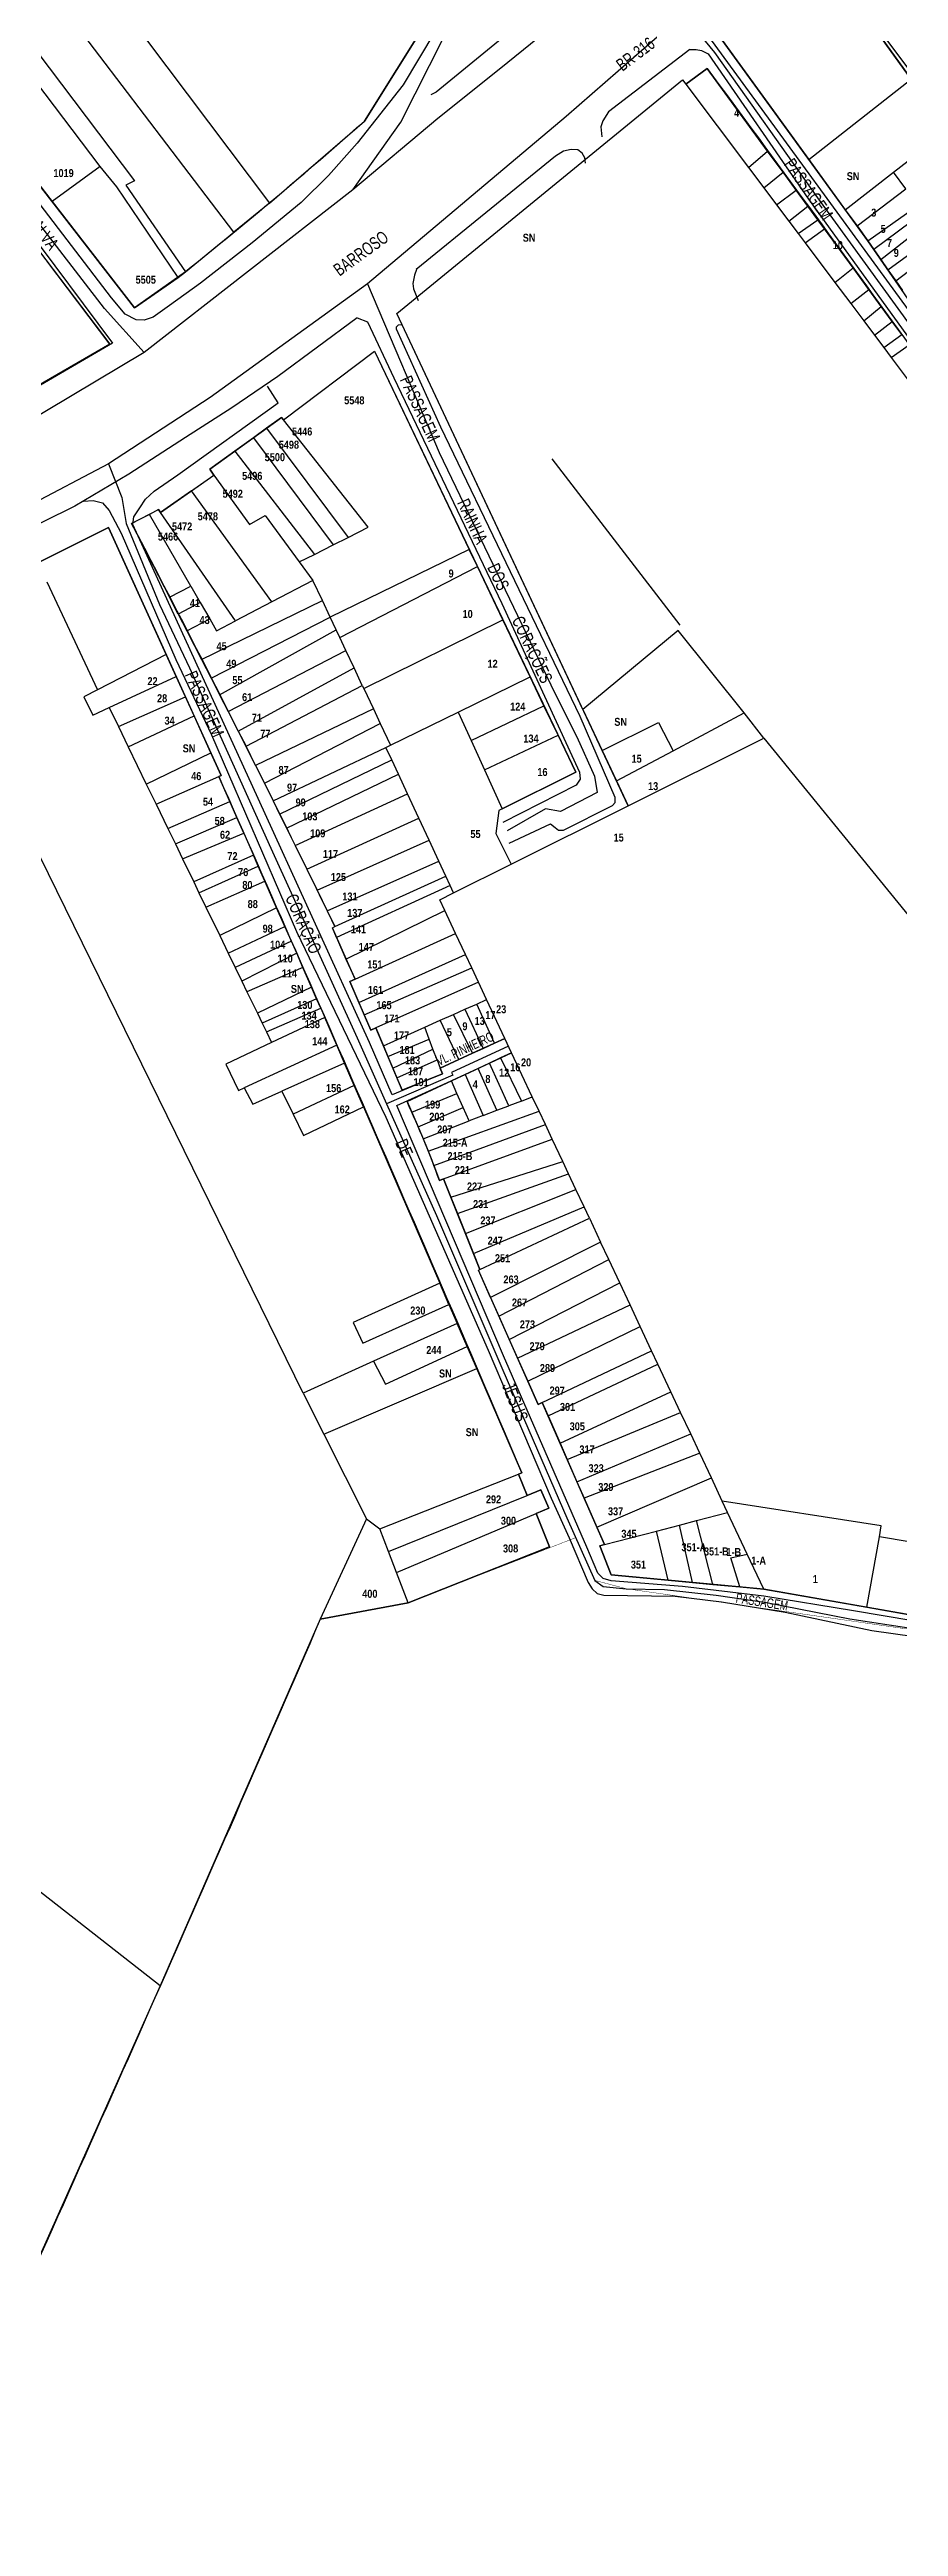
# Model space of a CAD drawing. Extents: x 206099 to 208675, y 4843659 to 4845705.
# Drawn here: x 207036 to 207303, y 4843661 to 4844439 of the extents above; entities that cross this region are included whole.
import ezdxf
from ezdxf.enums import TextEntityAlignment as Align

# ---------------------------------------------------------------- set-up
doc = ezdxf.new("R2010")
doc.units = 0
doc.header["$LTSCALE"] = 1.5
doc.header["$MEASUREMENT"] = 0
for name, color, linetype in [('CD-MALHA-LOTES', 40, 'CONTINUOUS'), ('HD-VALAS-DRENOS', 170, 'CONTINUOUS'), ('LM-LIM-SETOR-FISCAL', 7, 'CONTINUOUS'), ('RU-QUADRAS', 6, 'CONTINUOUS'), ('SV-EIXO-ROD-ESTR', 7, 'CONTINUOUS'), ('SV-EIXO-RUA-N-PAV', 6, 'CONTINUOUS'), ('SV-EIXO-RUA-PAV', 20, 'CONTINUOUS'), ('SV-EST-MUNIC-PAV', 20, 'CONTINUOUS'), ('SV-ROD-FEDERAIS', 40, 'CONTINUOUS'), ('SV-RUA-NAO-PAV-S-GUIA-C-GUIA', 7, 'CONTINUOUS'), ('SV-RUA-PAVIM-S-GUIA-C-GUIA', 7, 'CONTINUOUS'), ('SV-TXT-ROD-FED', 20, 'CONTINUOUS'), ('SV-TXT-RUA-N-PAV-S-GUIA-C-GUIA', 7, 'CONTINUOUS'), ('SV-TXT-RUA-PAV-S-GUIA-C-GUIA', 7, 'CONTINUOUS'), ('Th_NmrPort', 7, 'CONTINUOUS')]:
    doc.layers.add(name, color=color, linetype=linetype)
doc.styles.add('ARIAL', font='ARIAL.TTF')
doc.styles.get("Standard").update_dxf_attribs({"font": 'swisscbo.ttf'})
doc.linetypes.add('Limite', pattern='A,20,-3,[130,ltypeshp.shx,S=6.35,R=0,X=0,Y=0],-3,20', length=46)

msp = doc.modelspace()

# ---------------------------------------------------------------- linework, layer by layer
at = {"layer": 'CD-MALHA-LOTES', "linetype": 'Continuous'}
for p, q in [((207306.59, 4844429.36), (207278.97, 4844467.74)), ((207093.8, 4844381.24), (207032.44, 4844462.02)), ((207020.7, 4844453.01), (207062.66, 4844397.39)), ((207060.01, 4844450.11), (207105, 4844390.38)), ((207134.87, 4844416.09), (207155.18, 4844448.56)), ((207247.23, 4844441.58), (207274.43, 4844404.14)), ((207051.85, 4844401.91), (207031.6, 4844428.6)), ((207145.02, 4844355.8), (207234.82, 4844429.07)), ((207234.82, 4844429.07), (207235.79, 4844427.78)), ((207242.54, 4844432.66), (207235.79, 4844427.78)), ((207235.79, 4844427.78), (207255.49, 4844401.6)), ((207261.51, 4844406.75), (207242.54, 4844432.66)), ((207274.43, 4844404.14), (207306.59, 4844429.36)), ((207016.65, 4844416.79), (207036.8, 4844390.89)), ((207105, 4844390.38), (207134.87, 4844416.09)), ((207301.12, 4844400.12), (207318.17, 4844413.28)), ((207255.49, 4844401.6), (207261.51, 4844406.75)), ((207266.4, 4844400.07), (207261.51, 4844406.75)), ((207274.43, 4844404.14), (207285.92, 4844388.34)), ((207051.85, 4844401.91), (207036.8, 4844390.89)), ((207057.09, 4844395.5), (207051.85, 4844401.91)), ((207076.4, 4844367.08), (207057.09, 4844395.5)), ((207062.66, 4844397.39), (207059.87, 4844396)), ((207059.87, 4844396), (207078.61, 4844368.84)), ((207255.49, 4844401.6), (207260.29, 4844395.23)), ((207260.29, 4844395.23), (207266.4, 4844400.07)), ((207260.29, 4844395.23), (207264.32, 4844389.86)), ((207270.51, 4844394.45), (207266.4, 4844400.07)), ((207285.92, 4844388.34), (207301.12, 4844400.12)), ((207304.94, 4844394.89), (207301.12, 4844400.12)), ((207036.8, 4844390.89), (207062.66, 4844357.55)), ((207105, 4844390.38), (207093.8, 4844381.24)), ((207264.32, 4844389.86), (207270.51, 4844394.45)), ((207264.32, 4844389.86), (207268.14, 4844384.78)), ((207268.14, 4844384.78), (207274.18, 4844389.45)), ((207274.18, 4844389.45), (207270.51, 4844394.45)), ((207277.29, 4844385.2), (207274.18, 4844389.45)), ((207285.92, 4844388.34), (207289.64, 4844383.22)), ((207289.64, 4844383.22), (207304.94, 4844394.89)), ((207293.01, 4844378.58), (207308.75, 4844389.67)), ((207310.43, 4844387.36), (207294.94, 4844375.8)), ((207078.61, 4844368.84), (207093.8, 4844381.24)), ((207268.14, 4844384.78), (207271.1, 4844380.86)), ((207271.1, 4844380.86), (207277.29, 4844385.2)), ((207271.1, 4844380.86), (207273.32, 4844377.91)), ((207273.32, 4844377.91), (207279.37, 4844382.36)), ((207279.37, 4844382.36), (207277.29, 4844385.2)), ((207288.36, 4844370.07), (207279.37, 4844382.36)), ((207289.64, 4844383.22), (207293.01, 4844378.58)), ((207297.11, 4844372.68), (207312.41, 4844384.64)), ((207299.32, 4844369.5), (207315.1, 4844381.02)), ((207054.9, 4844346.1), (207035.07, 4844372.31)), ((207273.32, 4844377.91), (207282.68, 4844365.47)), ((207293.01, 4844378.58), (207294.94, 4844375.8)), ((207294.94, 4844375.8), (207297.11, 4844372.68)), ((207297.11, 4844372.68), (207299.32, 4844369.5)), ((207301.79, 4844365.96), (207317.34, 4844377.88)), ((207062.66, 4844357.55), (207076.4, 4844367.08)), ((207076.4, 4844367.08), (207078.61, 4844368.84)), ((207282.68, 4844365.47), (207288.36, 4844370.07)), ((207282.68, 4844365.47), (207287.66, 4844358.85)), ((207293.31, 4844363.32), (207288.36, 4844370.07)), ((207299.32, 4844369.5), (207301.79, 4844365.96)), ((207301.79, 4844365.96), (207303.87, 4844362.97)), ((207287.66, 4844358.85), (207293.31, 4844363.32)), ((207287.66, 4844358.85), (207291.71, 4844353.47)), ((207291.71, 4844353.47), (207297.24, 4844357.94)), ((207297.24, 4844357.94), (207293.31, 4844363.32)), ((207300.68, 4844353.25), (207297.24, 4844357.94)), ((207203.53, 4844231.39), (207145.02, 4844355.8)), ((207291.71, 4844353.47), (207295.08, 4844348.99)), ((207295.08, 4844348.99), (207300.68, 4844353.25)), ((207295.08, 4844348.99), (207297.99, 4844345.12)), ((207297.99, 4844345.12), (207303.64, 4844349.2)), ((207303.64, 4844349.2), (207300.68, 4844353.25)), ((207007.53, 4844318.84), (207054.9, 4844346.1)), ((207109.4, 4844322.39), (207138, 4844343.9)), ((207138, 4844343.9), (207167.78, 4844281.69)), ((207297.99, 4844345.12), (207300.39, 4844341.93)), ((207300.39, 4844341.93), (207306.02, 4844345.96)), ((207300.39, 4844341.93), (207307.29, 4844332.76)), ((207104.15, 4844319.73), (207100.01, 4844316.74)), ((207108.83, 4844323.1), (207104.15, 4844319.73)), ((207104.15, 4844319.73), (207129.71, 4844285.48)), ((207109.4, 4844322.39), (207108.83, 4844323.1)), ((207136.02, 4844288.67), (207109.4, 4844322.39)), ((207094.19, 4844312.54), (207086.35, 4844306.88)), ((207100.01, 4844316.74), (207094.19, 4844312.54)), ((207094.19, 4844312.54), (207119.16, 4844280.14)), ((207100.01, 4844316.74), (207125.05, 4844283.12)), ((207080.58, 4844300.12), (207087.57, 4844305.01)), ((207086.35, 4844306.88), (207087.57, 4844305.01)), ((207087.57, 4844305.01), (207098.81, 4844289.56)), ((207070.16, 4844294.17), (207067.3, 4844292.7)), ((207070.81, 4844293.23), (207070.16, 4844294.17)), ((207080.58, 4844300.12), (207070.81, 4844293.23)), ((207105.79, 4844265.25), (207080.58, 4844300.12)), ((207054.48, 4844288.58), (207032.31, 4844277.51)), ((207072.6, 4844248.75), (207054.48, 4844288.58)), ((207067.3, 4844292.7), (207061.72, 4844289.83)), ((207061.72, 4844289.83), (207073.63, 4844266.68)), ((207080.32, 4844270.18), (207067.3, 4844292.7)), ((207094.35, 4844259.27), (207070.81, 4844293.23)), ((207098.81, 4844289.56), (207103.7, 4844292.37)), ((207103.7, 4844292.37), (207114.41, 4844277.74)), ((207129.71, 4844285.48), (207136.02, 4844288.67)), ((207114.41, 4844277.74), (207119.16, 4844280.14)), ((207119.16, 4844280.14), (207125.05, 4844283.12)), ((207167.78, 4844281.69), (207124.14, 4844260.39)), ((207125.05, 4844283.12), (207129.71, 4844285.48)), ((207170.35, 4844276.33), (207167.78, 4844281.69)), ((207035.08, 4844271.51), (207051.04, 4844237.63)), ((207118.64, 4844271.96), (207105.79, 4844265.25)), ((207114.41, 4844277.74), (207118.64, 4844271.96)), ((207121.69, 4844265.61), (207118.64, 4844271.96)), ((207127.11, 4844254.08), (207170.35, 4844276.33)), ((207178.36, 4844259.6), (207170.35, 4844276.33)), ((207073.63, 4844266.68), (207080.32, 4844270.18)), ((207076.35, 4844261.39), (207073.63, 4844266.68)), ((207083.29, 4844265.04), (207076.35, 4844261.39)), ((207080.32, 4844270.18), (207083.29, 4844265.04)), ((207083.29, 4844265.04), (207086.27, 4844259.88)), ((207083.7, 4844247.11), (207121.69, 4844265.61)), ((207105.79, 4844265.25), (207094.35, 4844259.27)), ((207124.14, 4844260.39), (207121.69, 4844265.61)), ((207076.35, 4844261.39), (207079.07, 4844256.11)), ((207079.07, 4844256.11), (207086.27, 4844259.88)), ((207079.07, 4844256.11), (207083.7, 4844247.11)), ((207086.27, 4844259.88), (207088.42, 4844256.17)), ((207086.72, 4844241.23), (207124.14, 4844260.39)), ((207088.42, 4844256.17), (207094.35, 4844259.27)), ((207089.38, 4844236.07), (207126.01, 4844256.42)), ((207126.01, 4844256.42), (207124.14, 4844260.39)), ((207127.11, 4844254.08), (207126.01, 4844256.42)), ((207134.64, 4844238.06), (207178.36, 4844259.6)), ((207186.95, 4844241.65), (207178.36, 4844259.6)), ((207233.43, 4844256.19), (207203.53, 4844231.39)), ((207254.21, 4844230.36), (207233.43, 4844256.19)), ((207115.62, 4844016.82), (206999.31, 4844253.74)), ((207072.6, 4844248.75), (207051.04, 4844237.63)), ((207075.75, 4844241.83), (207072.6, 4844248.75)), ((207092.06, 4844230.85), (207129.04, 4844249.98)), ((207129.04, 4844249.98), (207127.11, 4844254.08)), ((207131.6, 4844244.52), (207129.04, 4844249.98)), ((207054.72, 4844232.03), (207075.75, 4844241.83)), ((207078.67, 4844235.39), (207075.75, 4844241.83)), ((207083.7, 4844247.11), (207086.72, 4844241.23)), ((207086.72, 4844241.23), (207089.38, 4844236.07)), ((207095.25, 4844224.65), (207131.6, 4844244.52)), ((207134.19, 4844239.01), (207131.6, 4844244.52)), ((207164.36, 4844230.62), (207186.95, 4844241.65)), ((207191.28, 4844232.61), (207186.95, 4844241.65)), ((207051.04, 4844237.63), (207046.72, 4844235.4)), ((207046.72, 4844235.4), (207049.6, 4844229.64)), ((207049.6, 4844229.64), (207054.72, 4844232.03)), ((207054.72, 4844232.03), (207057.6, 4844226.09)), ((207057.6, 4844226.09), (207078.67, 4844235.39)), ((207081.39, 4844229.43), (207078.67, 4844235.39)), ((207089.38, 4844236.07), (207092.06, 4844230.85)), ((207097.68, 4844219.92), (207134.19, 4844239.01)), ((207134.19, 4844239.01), (207134.64, 4844238.06)), ((207134.64, 4844238.06), (207137.67, 4844231.6)), ((207168.43, 4844221.67), (207191.28, 4844232.61)), ((207195.69, 4844223.41), (207191.28, 4844232.61)), ((207057.6, 4844226.09), (207060.69, 4844219.72)), ((207060.69, 4844219.72), (207081.39, 4844229.43)), ((207086.65, 4844217.87), (207081.39, 4844229.43)), ((207092.06, 4844230.85), (207095.25, 4844224.65)), ((207095.25, 4844224.65), (207097.68, 4844219.92)), ((207137.67, 4844231.6), (207100.67, 4844213.88)), ((207103.44, 4844208.26), (207139.8, 4844227.07)), ((207137.67, 4844231.6), (207139.8, 4844227.07)), ((207139.8, 4844227.07), (207143.03, 4844220.21)), ((207143.03, 4844220.21), (207164.36, 4844230.62)), ((207164.36, 4844230.62), (207168.43, 4844221.67)), ((207203.53, 4844231.39), (207209.55, 4844218.61)), ((207209.55, 4844218.61), (207227.2, 4844227.33)), ((207227.2, 4844227.33), (207231.86, 4844218.49)), ((207231.86, 4844218.49), (207254.21, 4844230.36)), ((207260.38, 4844222.39), (207254.21, 4844230.36)), ((207060.69, 4844219.72), (207066.35, 4844208.04)), ((207066.35, 4844208.04), (207086.65, 4844217.87)), ((207089.89, 4844210.74), (207086.65, 4844217.87)), ((207100.67, 4844213.88), (207097.68, 4844219.92)), ((207106.16, 4844202.75), (207141.64, 4844219.55)), ((207141.64, 4844219.55), (207143.03, 4844220.21)), ((207143.45, 4844215.65), (207141.64, 4844219.55)), ((207168.43, 4844221.67), (207172.61, 4844212.45)), ((207172.61, 4844212.45), (207195.69, 4844223.41)), ((207201.24, 4844211.81), (207195.69, 4844223.41)), ((207209.55, 4844218.61), (207214.05, 4844209.03)), ((207214.05, 4844209.03), (207231.86, 4844218.49)), ((207217.75, 4844201.17), (207260.38, 4844222.39)), ((207260.38, 4844222.39), (207353.86, 4844107.65)), ((207069.41, 4844201.72), (207089.11, 4844210.4)), ((207089.11, 4844210.4), (207089.89, 4844210.74)), ((207092.56, 4844202.58), (207089.11, 4844210.4)), ((207100.67, 4844213.88), (207103.44, 4844208.26)), ((207108.2, 4844198.62), (207143.45, 4844215.65)), ((207110.4, 4844194.17), (207145.55, 4844211.14)), ((207145.55, 4844211.14), (207143.45, 4844215.65)), ((207148.45, 4844204.91), (207145.55, 4844211.14)), ((207172.61, 4844212.45), (207178.14, 4844200.28)), ((207178.14, 4844200.28), (207201.24, 4844211.81)), ((207214.05, 4844209.03), (207217.75, 4844201.17)), ((207066.35, 4844208.04), (207069.41, 4844201.72)), ((207069.41, 4844201.72), (207073.12, 4844194.08)), ((207073.12, 4844194.08), (207092.56, 4844202.58)), ((207094.77, 4844197.56), (207092.56, 4844202.58)), ((207103.44, 4844208.26), (207106.16, 4844202.75)), ((207106.16, 4844202.75), (207108.2, 4844198.62)), ((207113.07, 4844188.75), (207148.45, 4844204.91)), ((207151.97, 4844197.32), (207148.45, 4844204.91)), ((207181, 4844182.88), (207217.75, 4844201.17)), ((207073.12, 4844194.08), (207075.47, 4844189.23)), ((207075.47, 4844189.23), (207094.77, 4844197.56)), ((207096.96, 4844192.62), (207094.77, 4844197.56)), ((207108.2, 4844198.62), (207110.4, 4844194.17)), ((207110.4, 4844194.17), (207113.07, 4844188.75)), ((207116.73, 4844181.33), (207151.97, 4844197.32)), ((207155.21, 4844190.37), (207151.97, 4844197.32)), ((207177.1, 4844199.76), (207176.14, 4844192.53)), ((207178.14, 4844200.28), (207177.1, 4844199.76)), ((207075.47, 4844189.23), (207077.74, 4844184.53)), ((207077.74, 4844184.53), (207096.96, 4844192.62)), ((207099.99, 4844185.73), (207081.23, 4844177.35)), ((207096.96, 4844192.62), (207099.99, 4844185.73)), ((207101.53, 4844182.24), (207099.99, 4844185.73)), ((207113.07, 4844188.75), (207116.73, 4844181.33)), ((207120.01, 4844174.68), (207155.21, 4844190.37)), ((207158.23, 4844183.86), (207155.21, 4844190.37)), ((207176.14, 4844192.53), (207181, 4844182.88)), ((207077.74, 4844184.53), (207081.23, 4844177.35)), ((207081.23, 4844177.35), (207082.88, 4844173.93)), ((207082.88, 4844173.93), (207101.53, 4844182.24)), ((207085.08, 4844169.4), (207103.59, 4844177.58)), ((207103.59, 4844177.58), (207101.53, 4844182.24)), ((207107.3, 4844169.16), (207103.59, 4844177.58)), ((207116.73, 4844181.33), (207120.01, 4844174.68)), ((207123.18, 4844168.26), (207158.23, 4844183.86)), ((207125.61, 4844163.29), (207160.46, 4844179.07)), ((207160.46, 4844179.07), (207158.23, 4844183.86)), ((207161.83, 4844176.13), (207160.46, 4844179.07)), ((207162.89, 4844173.86), (207181, 4844182.88)), ((207082.88, 4844173.93), (207085.08, 4844169.4)), ((207120.01, 4844174.68), (207123.18, 4844168.26)), ((207161.83, 4844176.13), (207126.14, 4844159.88)), ((207158.52, 4844171.67), (207162.89, 4844173.86)), ((207160.09, 4844168.32), (207158.52, 4844171.67)), ((207162.89, 4844173.86), (207161.83, 4844176.13)), ((207085.08, 4844169.4), (207089.4, 4844160.48)), ((207107.3, 4844169.16), (207089.4, 4844160.48)), ((207092.08, 4844154.95), (207109.88, 4844163.31)), ((207109.88, 4844163.31), (207107.3, 4844169.16)), ((207111.92, 4844158.7), (207109.88, 4844163.31)), ((207123.18, 4844168.26), (207125.61, 4844163.29)), ((207124.85, 4844162.93), (207125.61, 4844163.29)), ((207126.14, 4844159.88), (207124.85, 4844162.93)), ((207129.06, 4844153.02), (207160.09, 4844168.32)), ((207163.49, 4844161.09), (207160.09, 4844168.32)), ((207089.4, 4844160.48), (207092.08, 4844154.95)), ((207092.08, 4844154.95), (207094.27, 4844150.43)), ((207111.92, 4844158.7), (207094.27, 4844150.43)), ((207113.6, 4844154.89), (207096.36, 4844146.12)), ((207113.6, 4844154.89), (207111.92, 4844158.7)), ((207115.56, 4844150.43), (207113.6, 4844154.89)), ((207126.14, 4844159.88), (207129.06, 4844153.02)), ((207131.92, 4844146.79), (207163.49, 4844161.09)), ((207133.13, 4844139.46), (207166.61, 4844154.48)), ((207166.61, 4844154.48), (207163.49, 4844161.09)), ((207168.58, 4844150.29), (207166.61, 4844154.48)), ((207094.27, 4844150.43), (207096.36, 4844146.12)), ((207096.36, 4844146.12), (207097.97, 4844142.8)), ((207115.56, 4844150.43), (207097.97, 4844142.8)), ((207118.28, 4844144.27), (207115.56, 4844150.43)), ((207129.06, 4844153.02), (207131.92, 4844146.79)), ((207131.92, 4844146.79), (207130.27, 4844146.04)), ((207134.81, 4844135.59), (207168.58, 4844150.29)), ((207170.68, 4844145.82), (207168.58, 4844150.29)), ((207097.97, 4844142.8), (207101.23, 4844136.07)), ((207118.28, 4844144.27), (207101.23, 4844136.07)), ((207119.85, 4844140.64), (207102.73, 4844132.98)), ((207119.85, 4844140.64), (207118.28, 4844144.27)), ((207121.13, 4844137.69), (207119.85, 4844140.64)), ((207130.27, 4844146.04), (207133.13, 4844139.46)), ((207133.13, 4844139.46), (207134.81, 4844135.59)), ((207170.68, 4844145.82), (207138.49, 4844131.49)), ((207166.43, 4844137.32), (207170.13, 4844138.97)), ((207170.13, 4844138.97), (207173.25, 4844140.36)), ((207175.76, 4844126.66), (207170.13, 4844138.97)), ((207173.25, 4844140.36), (207170.68, 4844145.82)), ((207179, 4844128.13), (207173.25, 4844140.36)), ((207101.23, 4844136.07), (207102.73, 4844132.98)), ((207102.73, 4844132.98), (207104.07, 4844130.22)), ((207104.07, 4844130.22), (207121.13, 4844137.69)), ((207122.4, 4844134.77), (207105.7, 4844126.85)), ((207121.13, 4844137.69), (207122.4, 4844134.77)), ((207126.18, 4844126.03), (207122.4, 4844134.77)), ((207134.81, 4844135.59), (207136.89, 4844130.79)), ((207136.89, 4844130.79), (207138.49, 4844131.49)), ((207138.49, 4844131.49), (207140.85, 4844125.87)), ((207140.85, 4844125.87), (207153.81, 4844131.67)), ((207153.81, 4844131.67), (207158.7, 4844133.86)), ((207155.22, 4844127.96), (207153.81, 4844131.67)), ((207158.7, 4844133.86), (207162.88, 4844135.73)), ((207164.56, 4844121.56), (207158.7, 4844133.86)), ((207162.88, 4844135.73), (207166.43, 4844137.32)), ((207168.83, 4844123.5), (207162.88, 4844135.73)), ((207166.43, 4844137.32), (207172.22, 4844125.04)), ((207105.7, 4844126.85), (207091.33, 4844120.12)), ((207126.18, 4844126.03), (207097.09, 4844112.65)), ((207104.07, 4844130.22), (207105.7, 4844126.85)), ((207128.63, 4844120.39), (207126.18, 4844126.03)), ((207140.85, 4844125.87), (207142.27, 4844122.48)), ((207142.27, 4844122.48), (207155.22, 4844127.96)), ((207143.79, 4844118.85), (207156.41, 4844124.83)), ((207156.41, 4844124.83), (207155.22, 4844127.96)), ((207157.72, 4844121.4), (207156.41, 4844124.83)), ((207164.56, 4844121.56), (207168.83, 4844123.5)), ((207168.83, 4844123.5), (207172.22, 4844125.04)), ((207172.22, 4844125.04), (207175.76, 4844126.66)), ((207175.76, 4844126.66), (207179, 4844128.13)), ((207181.11, 4844123.65), (207177.65, 4844122.04)), ((207181.11, 4844123.65), (207179, 4844128.13)), ((207187.57, 4844109.82), (207181.11, 4844123.65)), ((207091.33, 4844120.12), (207095.35, 4844111.86)), ((207128.63, 4844120.39), (207108.92, 4844111.58)), ((207131.67, 4844113.35), (207128.63, 4844120.39)), ((207142.27, 4844122.48), (207143.79, 4844118.85)), ((207143.79, 4844118.85), (207145.07, 4844115.81)), ((207145.07, 4844115.81), (207157.72, 4844121.4)), ((207145.07, 4844115.81), (207146.69, 4844111.94)), ((207146.69, 4844111.94), (207159.38, 4844117.04)), ((207157.72, 4844121.4), (207158.68, 4844118.88)), ((207158.68, 4844118.88), (207164.56, 4844121.56)), ((207159.38, 4844117.04), (207158.68, 4844118.88)), ((207166.5, 4844116.86), (207162.17, 4844114.84)), ((207170.59, 4844118.76), (207166.5, 4844116.86)), ((207166.5, 4844116.86), (207172.17, 4844103.95)), ((207174.14, 4844120.41), (207170.59, 4844118.76)), ((207176.51, 4844105.6), (207170.59, 4844118.76)), ((207177.65, 4844122.04), (207174.14, 4844120.41)), ((207180.27, 4844107.03), (207174.14, 4844120.41)), ((207177.65, 4844122.04), (207184.17, 4844108.52)), ((207095.35, 4844111.86), (207097.09, 4844112.65)), ((207097.09, 4844112.65), (207099.77, 4844107.49)), ((207099.77, 4844107.49), (207108.92, 4844111.58)), ((207108.92, 4844111.58), (207112.46, 4844104.39)), ((207131.67, 4844113.35), (207112.46, 4844104.39)), ((207134.56, 4844106.69), (207131.67, 4844113.35)), ((207162.17, 4844114.84), (207148.25, 4844108.32)), ((207148.25, 4844108.32), (207149.72, 4844104.98)), ((207149.72, 4844104.98), (207163.92, 4844110.91)), ((207163.92, 4844110.91), (207162.17, 4844114.84)), ((207165.88, 4844106.51), (207163.92, 4844110.91)), ((207184.17, 4844108.52), (207180.27, 4844107.03)), ((207184.17, 4844108.52), (207187.57, 4844109.82)), ((207189.74, 4844105.3), (207187.57, 4844109.82)), ((207112.46, 4844104.39), (207115.75, 4844097.73)), ((207115.75, 4844097.73), (207134.56, 4844106.69)), ((207134.56, 4844106.69), (207158.51, 4844051.38)), ((207149.72, 4844104.98), (207151.73, 4844100.39)), ((207151.73, 4844100.39), (207165.88, 4844106.51)), ((207151.73, 4844100.39), (207153.36, 4844096.69)), ((207153.36, 4844096.69), (207167.77, 4844102.27)), ((207154.88, 4844092.76), (207189.74, 4844105.3)), ((207156.64, 4844088.24), (207191.72, 4844101.1)), ((207167.77, 4844102.27), (207165.88, 4844106.51)), ((207172.17, 4844103.95), (207167.77, 4844102.27)), ((207172.17, 4844103.95), (207176.51, 4844105.6)), ((207176.51, 4844105.6), (207180.27, 4844107.03)), ((207191.72, 4844101.1), (207189.74, 4844105.3)), ((207193.86, 4844096.55), (207191.72, 4844101.1)), ((207153.36, 4844096.69), (207154.88, 4844092.76)), ((207154.88, 4844092.76), (207156.64, 4844088.24)), ((207159.71, 4844084.05), (207193.86, 4844096.55)), ((207197.15, 4844089.54), (207193.86, 4844096.55)), ((207156.64, 4844088.24), (207158.44, 4844083.59)), ((207158.44, 4844083.59), (207159.71, 4844084.05)), ((207159.71, 4844084.05), (207162.02, 4844078.31)), ((207162.02, 4844078.31), (207197.15, 4844089.54)), ((207164.09, 4844073.18), (207198.98, 4844085.65)), ((207198.98, 4844085.65), (207197.15, 4844089.54)), ((207201.28, 4844080.76), (207198.98, 4844085.65)), ((207162.02, 4844078.31), (207164.09, 4844073.18)), ((207166.59, 4844066.98), (207201.28, 4844080.76)), ((207203.86, 4844075.28), (207201.28, 4844080.76)), ((207164.09, 4844073.18), (207166.59, 4844066.98)), ((207169.14, 4844060.65), (207203.86, 4844075.28)), ((207171.14, 4844055.67), (207205.53, 4844071.74)), ((207205.53, 4844071.74), (207203.86, 4844075.28)), ((207205.53, 4844071.74), (207209.06, 4844064.22)), ((207166.59, 4844066.98), (207169.14, 4844060.65)), ((207169.14, 4844060.65), (207171.14, 4844055.67)), ((207209.06, 4844064.22), (207174.51, 4844046.8)), ((207211.65, 4844058.73), (207209.06, 4844064.22)), ((207170.66, 4844055.43), (207171.14, 4844055.67)), ((207174.51, 4844046.8), (207170.66, 4844055.43)), ((207177.13, 4844040.93), (207211.65, 4844058.73)), ((207215.06, 4844051.46), (207211.65, 4844058.73)), ((207158.51, 4844051.38), (207131.28, 4844038.96)), ((207161.43, 4844044.63), (207158.51, 4844051.38)), ((207174.51, 4844046.8), (207177.13, 4844040.93)), ((207180.36, 4844033.7), (207215.06, 4844051.46)), ((207218.32, 4844044.55), (207215.06, 4844051.46)), ((207131.28, 4844038.96), (207134.39, 4844032.54)), ((207134.39, 4844032.54), (207161.43, 4844044.63)), ((207163.99, 4844038.72), (207137.72, 4844026.82)), ((207161.43, 4844044.63), (207163.99, 4844038.72)), ((207167.12, 4844031.5), (207163.99, 4844038.72)), ((207177.13, 4844040.93), (207180.36, 4844033.7)), ((207182.99, 4844027.8), (207218.32, 4844044.55)), ((207186.21, 4844020.58), (207221.54, 4844037.69)), ((207221.54, 4844037.69), (207218.32, 4844044.55)), ((207225.1, 4844030.12), (207221.54, 4844037.69)), ((207141.49, 4844019.68), (207167.12, 4844031.5)), ((207170.15, 4844024.5), (207167.12, 4844031.5)), ((207180.36, 4844033.7), (207182.99, 4844027.8)), ((207190.69, 4844013.87), (207225.1, 4844030.12)), ((207227.09, 4844025.89), (207225.1, 4844030.12)), ((207137.72, 4844026.82), (207115.62, 4844016.82)), ((207122.15, 4844003.89), (207170.15, 4844024.5)), ((207137.72, 4844026.82), (207141.49, 4844019.68)), ((207184.33, 4843991.76), (207170.15, 4844024.5)), ((207182.99, 4844027.8), (207186.21, 4844020.58)), ((207192.55, 4844009.65), (207227.09, 4844025.89)), ((207231.15, 4844017.25), (207227.09, 4844025.89)), ((207115.62, 4844016.82), (207122.15, 4844003.89)), ((207186.21, 4844020.58), (207189.46, 4844013.3)), ((207196.32, 4844001.08), (207231.15, 4844017.25)), ((207234.2, 4844010.78), (207231.15, 4844017.25)), ((207189.46, 4844013.3), (207190.69, 4844013.87)), ((207190.69, 4844013.87), (207192.55, 4844009.65)), ((207192.55, 4844009.65), (207196.32, 4844001.08)), ((207198.55, 4843996.01), (207234.2, 4844010.78)), ((207237.36, 4844004.06), (207234.2, 4844010.78)), ((207122.15, 4844003.89), (207135.55, 4843977.32)), ((207196.32, 4844001.08), (207198.55, 4843996.01)), ((207201.63, 4843989), (207237.36, 4844004.06)), ((207240.23, 4843997.95), (207237.36, 4844004.06)), ((207139.76, 4843974.25), (207183.29, 4843991.35)), ((207183.29, 4843991.35), (207184.33, 4843991.76)), ((207186.03, 4843984.71), (207183.29, 4843991.35)), ((207198.55, 4843996.01), (207201.63, 4843989)), ((207240.23, 4843997.95), (207203.89, 4843983.86)), ((207243.85, 4843990.26), (207240.23, 4843997.95)), ((207142.48, 4843967.12), (207186.03, 4843984.71)), ((207190.32, 4843986.44), (207186.03, 4843984.71)), ((207192.77, 4843980.68), (207190.32, 4843986.44)), ((207201.63, 4843989), (207203.89, 4843983.86)), ((207203.89, 4843983.86), (207207.88, 4843974.79)), ((207207.88, 4843974.79), (207243.85, 4843990.26)), ((207247.2, 4843982.93), (207243.85, 4843990.26)), ((207297.18, 4843975.2), (207247.2, 4843982.93)), ((207248.92, 4843979.32), (207247.2, 4843982.93)), ((207135.55, 4843977.32), (207120.99, 4843945.82)), ((207135.55, 4843977.32), (207139.76, 4843974.25)), ((207144.98, 4843960.55), (207188.79, 4843978.99)), ((207188.79, 4843978.99), (207192.77, 4843980.68)), ((207192.98, 4843968.58), (207188.79, 4843978.99)), ((207226.66, 4843973.53), (207233.87, 4843975.41)), ((207233.87, 4843975.41), (207239.22, 4843976.8)), ((207237.9, 4843957.38), (207233.87, 4843975.41)), ((207239.22, 4843976.8), (207248.92, 4843979.32)), ((207244.36, 4843956.77), (207239.22, 4843976.8)), ((207255.08, 4843966.31), (207248.92, 4843979.32)), ((207296.63, 4843971.72), (207297.18, 4843975.2)), ((207142.48, 4843967.12), (207139.76, 4843974.25)), ((207148.62, 4843951), (207192.98, 4843968.58)), ((207207.88, 4843974.79), (207210.28, 4843969.33)), ((207210.28, 4843969.33), (207208.77, 4843968.88)), ((207208.77, 4843968.88), (207212.41, 4843959.8)), ((207210.28, 4843969.33), (207226.66, 4843973.53)), ((207230.26, 4843958.11), (207226.66, 4843973.53)), ((207292.66, 4843949.59), (207296.63, 4843971.72)), ((207315.9, 4843968.48), (207296.63, 4843971.72)), ((207144.98, 4843960.55), (207142.48, 4843967.12)), ((207148.62, 4843951), (207144.98, 4843960.55)), ((207212.41, 4843959.8), (207230.26, 4843958.11)), ((207249.99, 4843965.16), (207255.08, 4843966.31)), ((207252.83, 4843955.97), (207249.99, 4843965.16)), ((207260.32, 4843955.26), (207255.08, 4843966.31)), ((207230.26, 4843958.11), (207237.9, 4843957.38)), ((207237.9, 4843957.38), (207244.36, 4843956.77)), ((207244.36, 4843956.77), (207252.83, 4843955.97)), ((207252.83, 4843955.97), (207260.32, 4843955.26)), ((207260.32, 4843955.26), (207292.66, 4843949.59)), ((207120.99, 4843945.82), (207070.72, 4843830.73)), ((207120.99, 4843945.82), (207148.62, 4843951)), ((207292.66, 4843949.59), (207312.13, 4843946.17)), ((207070.72, 4843830.73), (206975.03, 4843905.51)), ((207070.72, 4843830.73), (207012.73, 4843700.99))]:
    msp.add_line(p, q, dxfattribs=at)
at = {"layer": 'HD-VALAS-DRENOS', "flags": 128}
msp.add_lwpolyline([(207193.73, 4844310.08), (207233.97, 4844257.93)], dxfattribs=at)
at = {"layer": 'LM-LIM-SETOR-FISCAL', "linetype": 'Limite', "ltscale": 0.1, "const_width": 0.13, "flags": 128}
msp.add_lwpolyline([(206951.13, 4844515.15), (206103.85, 4844311.15), (206102.2, 4844310.76), (206463.03, 4843896.23), (206552, 4844015.88), (206955.36, 4843691.91), (206997.06, 4843661.13), (206998.31, 4843663.57), (207016.42, 4843698.58), (207012.73, 4843700.99), (207070.72, 4843830.73), (207120.99, 4843945.82), (207148.62, 4843951), (207201.26, 4843971.46), (207207.29, 4843958.02), (207217.12, 4843955.42), (207337.27, 4843938.21), (207437.15, 4843921.71), (207622.29, 4843892.61), (207679.53, 4843880.04), (207690.49, 4843889.02), (207671.55, 4843915.2), (207748.93, 4843970.7), (207711.26, 4844025.71), (207698.36, 4844043.55), (207668.91, 4844086.59), (207641.42, 4844125.22), (207698.91, 4844166.45), (207678.15, 4844195.51), (207667.43, 4844209.54), (207654.06, 4844227.54), (207631.24, 4844260.95), (207605.71, 4844299.54), (207598, 4844309.83), (207586.64, 4844326.37), (207553.25, 4844375.41), (207542.96, 4844389.81), (207530.49, 4844407.67), (207597.31, 4844451.76), (207621.23, 4844476.19), (207656.93, 4844513), (207690.53, 4844547.25), (207699.44, 4844555.93), (207701.4, 4844564.61), (207693.13, 4844573.37), (207679, 4844583.84), (207661.07, 4844596.77), (207637.45, 4844615.37), (207585.86, 4844655.97), (207575.48, 4844664.69), (207569.08, 4844671.5), (207569.45, 4844680.36), (207654.93, 4844703.13), (207663.89, 4844680.39), (207677.57, 4844669.34), (207702.32, 4844650.54), (207716.26, 4844640.68), (207753.78, 4844609.83), (207762.93, 4844554.62), (207770.13, 4844473.57), (207776.84, 4844472.68), (207793.01, 4844360.57), (207785.17, 4844355.62), (207770.44, 4844345.59), (207748.43, 4844330.95), (207747.91, 4844324.8), (207753.52, 4844317.31), (207769.28, 4844298.69), (207775.01, 4844293.43), (207782.88, 4844283.92), (207789.15, 4844276.2), (207815.46, 4844244.33), (207819.38, 4844241.82), (207833.89, 4844253.22), (207837.15, 4844248.8), (207827.85, 4844241.71), (207830.8, 4844238.17), (207835.76, 4844241.82), (207843.28, 4844230.65), (207850.47, 4844234.85), (207853.27, 4844229.99), (207850.22, 4844228.31), (207852.55, 4844223.47), (207862.28, 4844194.53), (207852.98, 4844190.72), (207855.45, 4844183.13), (207841.05, 4844179.2), (207842.75, 4844174.19), (207831.58, 4844167.48), (207835.38, 4844161.88), (207841.17, 4844165.37), (207847.07, 4844155.75), (207831.32, 4844146.19), (207834.89, 4844140.85), (207829.27, 4844137.4), (207831.74, 4844133), (207827.93, 4844130.58), (207830.96, 4844126.13), (207825.79, 4844122.95), (207828.8, 4844117.88), (207826.74, 4844116.71), (207837.07, 4844101.63), (207828.21, 4844096.11), (207838.21, 4844083.58), (207810.77, 4844063.9), (207814.94, 4844058.51), (207818.35, 4844060.87), (207823.85, 4844053.22), (207815.63, 4844047.62), (207818.11, 4844034.1), (207801.11, 4844022.39), (207805.92, 4844012.86), (207800.29, 4844003.99), (207792.72, 4843932.76), (207821.91, 4843926.4), (207859.75, 4843922.03), (207884.09, 4843912.26), (207889.39, 4843912.02), (207898.99, 4843924.88), (207898.88, 4843930.09), (207899.02, 4843938.96), (207962.06, 4843938.77), (207963.84, 4843901.85), (207941.02, 4843902.05), (207942.04, 4843841.47), (208007.7, 4843841.21), (208022.14, 4843841.12), (208036.07, 4843839.89), (208056.34, 4843840.14), (208090.26, 4843841.1), (208106.1, 4843842.59), (208189.59, 4843856.54), (208188.16, 4843865.4), (208275.25, 4843877.18), (208292.72, 4843880.37), (208298.69, 4843887.78), (208321.91, 4843926.37), (208334.62, 4843947.55), (208347.38, 4843979.84), (208351.66, 4843981.53), (208361.4, 4843993.9), (208372.92, 4843999.2), (208371.9, 4844007.23), (208387.36, 4844030.68), (208393.74, 4844026.56), (208401.25, 4844038.55), (208394.9, 4844042.64), (208398.77, 4844059.02), (208405.89, 4844063.32), (208424.47, 4844062.68), (208426.06, 4844069.85), (208422.67, 4844090.07), (208413.98, 4844110.55), (208424.48, 4844115.64), (208426.74, 4844111.64), (208466.87, 4844139.33), (208484, 4844172.26), (208526.46, 4844173.32), (208524.92, 4844238.99), (208556.34, 4844273.82), (208606.67, 4844329.22), (208617.29, 4844355.28), (208634.75, 4844382.44), (208623.4, 4844573.87), (208620.94, 4844586.93), (208617.24, 4844585.48), (208611.62, 4844582.44), (208602.16, 4844575.47), (208597.22, 4844571.55), (208589.65, 4844565.64), (208583.91, 4844560.59), (208574.64, 4844553.13), (208565.88, 4844547.77), (208558.91, 4844543.84), (208546.16, 4844536.68), (208538.21, 4844532.01), (208523.21, 4844523.48), (208501.29, 4844510.52), (208474.09, 4844504.73), (208470.3, 4844549.75), (208469.96, 4844556.19), (208469.21, 4844570.01), (208467.84, 4844586.2), (208466.79, 4844596.16), (208463.28, 4844642.74), (208459.25, 4844689.33), (208457.41, 4844719.81), (208456.59, 4844734.9), (208455.83, 4844742.23), (208452.75, 4844785.24), (208451.92, 4844795.94), (208448.46, 4844834.88), (208447.26, 4844852.46), (208446.16, 4844873.31), (208445.12, 4844881.64), (208441.97, 4844928.93), (208438.81, 4844974.82), (208435.74, 4845020.91), (208434.09, 4845038.6), (208431.09, 4845069.57), (208428.45, 4845117.03), (208425.65, 4845163.09), (208425.04, 4845177.97), (208424.21, 4845193.61), (208423.19, 4845208.28), (208420.65, 4845245.05), (208420.1, 4845254.11), (208419.59, 4845259.67), (208417.58, 4845281.54), (208417.08, 4845287.58), (208415.98, 4845307.61), (208414.07, 4845322.51), (208412.84, 4845335.67), (208409.33, 4845349.09), (208404.94, 4845354.53), (208397.22, 4845363.48), (208391.26, 4845367.95), (208373.27, 4845347.25), (208334.49, 4845303.29), (208294.22, 4845257.76), (208255.35, 4845213.1), (208212.72, 4845163.71), (208171.57, 4845116.42), (208140.51, 4845080.89), (208114.59, 4845051), (208102.6, 4845036.98), (208066.61, 4844996.14), (208032.07, 4844956.22), (207998.73, 4844916.29), (207967.12, 4844879.57), (207953.42, 4844867.05), (207945.01, 4844857.92), (207921.99, 4844836.18), (207906.18, 4844822.02), (207877.77, 4844798.99), (207836.45, 4844772.36), (207834.47, 4844792.78), (207833.01, 4844807.86), (207831.55, 4844856.55), (207830.63, 4844904.88), (207830.37, 4844927.94), (207830.09, 4844953.39), (207831, 4845001.71), (207831.73, 4845050.95), (207831.55, 4845099.46), (207831.55, 4845147.97), (207831.18, 4845196.48), (207831.39, 4845224.82), (207831.52, 4845241.53), (207831.55, 4845245.91), (207831.55, 4845246.41), (207831.18, 4845294.78), (207831.18, 4845343.11), (207831.73, 4845394.36), (207833.37, 4845443.42), (207833.92, 4845490.65), (207833.71, 4845521.07), (207833.56, 4845541.9), (207833.48, 4845550.53), (207833.19, 4845579.45), (207832.83, 4845604.85), (207833.56, 4845629.33), (207836.48, 4845656.56), (207836.76, 4845664.71), (207825.37, 4845667.68), (207821.82, 4845668.69), (207816.91, 4845670.09), (207805.68, 4845673.47), (207791.7, 4845677.75), (207783.5, 4845679.57), (207766.81, 4845685.02), (207754.43, 4845688.82), (207739.64, 4845691.3), (207722.13, 4845693.94), (207717.1, 4845694.68), (207690.08, 4845700.62), (207680.08, 4845702.89), (207670.03, 4845704.98), (207667.81, 4845700.16), (207660.99, 4845676.98), (207660.54, 4845673.8), (207657.39, 4845659.57), (207656.59, 4845656.53), (207655.95, 4845653.98), (207650.56, 4845639.59), (207647.27, 4845633.02), (207644.17, 4845622.85), (207641.37, 4845615.1), (207618.1, 4845615.4), (207601.33, 4845615.86), (207592.93, 4845615.82), (207543.69, 4845617.43), (207493.78, 4845618.83), (207471.28, 4845620.61), (207442.67, 4845621.38), (207409.05, 4845621.45), (207395.8, 4845621.64), (207345.61, 4845622.76), (207297.34, 4845623.66), (207302.37, 4845557.49), (207306.56, 4845504.34), (207309.91, 4845464.2), (207314.17, 4845425.29), (207318.44, 4845350.96), (207323.01, 4845301.38), (207326.21, 4845262.61), (207329.56, 4845220.35), (207332.3, 4845183.41), (207332.77, 4845157.36), (207331.5, 4845129.31), (207329.48, 4845113.1), (207327.97, 4845099.78), (207322.7, 4845067.42), (207315.32, 4845031.5), (207304.58, 4844989.44), (207294.83, 4844945.95), (207285.39, 4844902.77), (207275.03, 4844859.74), (207265.74, 4844820.37), (207255.53, 4844777.19), (207247.26, 4844743.37), (207237.49, 4844702.4), (207233.3, 4844686.1), (207226.31, 4844651.65), (207222.36, 4844634.38), (207221.5, 4844580.09), (207184.7, 4844571.41), (207132.94, 4844558.17), (207106.7, 4844555.23), (207101.3, 4844554.58), (207090.18, 4844551.4), (207069.41, 4844546.2), (207052.47, 4844541.19), (207025, 4844537.01), (206969.31, 4844520.12)], close=True, dxfattribs=at)
at = {"layer": 'RU-QUADRAS', "color": 6, "linetype": 'Continuous'}
msp.add_lwpolyline([(206949.51, 4844502.9), (206990.48, 4844513.1), (207031.76, 4844524.34), (207173.97, 4844558.71), (207177.23, 4844556.69), (207179.01, 4844552.3), (207179.28, 4844548.87), (207179.15, 4844524.59, -0.034976), (207176.13, 4844504.71), (207164.52, 4844465.81), (207155.18, 4844448.56), (207134.87, 4844416.09, -0.01307), (207078.61, 4844368.84), (207062.66, 4844357.55), (207001.59, 4844436.15), (207000.88, 4844435.61)], format="xyb", close=True, dxfattribs=at)
msp.add_lwpolyline([(207247.23, 4844441.58), (207278.97, 4844467.74), (207336.32, 4844388.15), (207362.73, 4844349.81), (207360.77, 4844348.3), (207370.09, 4844336.67), (207339.77, 4844312.17), (207323.03, 4844335.14), (207293.01, 4844378.58)], close=True, dxfattribs=at)
for points in [[(207401.62, 4843930.52), (207260.32, 4843955.26), (207212.41, 4843959.8), (207208.77, 4843968.88), (207210.28, 4843969.33), (207190.69, 4844013.87), (207189.46, 4844013.3), (207186.21, 4844020.58), (207170.66, 4844055.43), (207171.14, 4844055.67), (207159.71, 4844084.05), (207158.44, 4844083.59, 0.022031), (207148.25, 4844108.32), (207181.11, 4844123.65), (207179, 4844128.13), (207158.68, 4844118.88), (207159.38, 4844117.04), (207146.69, 4844111.94), (207138.49, 4844131.49), (207136.89, 4844130.79), (207130.27, 4844146.04), (207131.92, 4844146.79), (207124.85, 4844162.93), (207125.61, 4844163.29, 0.008444), (207061.72, 4844289.83), (207070.16, 4844294.17), (207070.81, 4844293.23), (207087.57, 4844305.01), (207086.35, 4844306.88), (207108.83, 4844323.1), (207109.4, 4844322.39), (207138, 4844343.9), (207201.24, 4844211.81), (207177.1, 4844199.76), (207176.14, 4844192.53), (207181, 4844182.88), (207217.75, 4844201.17), (207145.02, 4844355.8), (207234.82, 4844429.07), (207235.79, 4844427.78), (207242.54, 4844432.66, -0.004114), (207369.85, 4844257.26)], [(207032.31, 4844277.51), (207054.48, 4844288.58), (207089.89, 4844210.74), (207089.11, 4844210.4, -0.003364), (207184.33, 4843991.76), (207183.29, 4843991.35), (207186.03, 4843984.71), (207190.32, 4843986.44), (207192.77, 4843980.68), (207188.79, 4843978.99), (207192.98, 4843968.58), (207148.62, 4843951), (207120.99, 4843945.82, -0.004259), (207012.73, 4843700.99)]]:
    msp.add_lwpolyline(points, format="xyb", dxfattribs=at)
msp.add_lwpolyline([(206990.21, 4844431.22), (207054.9, 4844346.1), (207007.53, 4844318.84)], dxfattribs=at)
at = {"layer": 'SV-EIXO-ROD-ESTR', "flags": 128}
for points in [[(207264.53, 4844504.68), (207238.72, 4844482.22), (207189.73, 4844442.46), (207177.2, 4844432.33), (207157.97, 4844417), (207131.24, 4844394.57), (207065.68, 4844343.48), (207019.84, 4844316.16), (206983.3, 4844299.96), (206955.38, 4844287.99)], [(207299.37, 4844504.68), (207271.23, 4844481.5), (207235.04, 4844449.6), (207198.23, 4844417.55), (207135.84, 4844365.06), (207086.4, 4844329.43), (207054.45, 4844308.57), (207029.01, 4844295.12), (206984.24, 4844275), (206955.38, 4844263.78)], [(207131.24, 4844394.57), (207146.29, 4844415.77), (207159.81, 4844442.5), (207172.1, 4844465.85), (207180.4, 4844485.82), (207185.41, 4844504.78)]]:
    msp.add_lwpolyline(points, dxfattribs=at)
at = {"layer": 'SV-EIXO-RUA-N-PAV', "flags": 128}
for points in [[(207235.04, 4844449.6), (207244.85, 4844437.66), (207277.23, 4844392.05), (207307.1, 4844350.78), (207336.91, 4844308.66), (207354.87, 4844283.28), (207376.55, 4844252.2), (207412.11, 4844200.16), (207439.13, 4844161.51), (207464.44, 4844125.03)], [(207135.84, 4844365.06), (207158.4, 4844312.15), (207194.72, 4844236.54), (207201.55, 4844222.87), (207207.1, 4844210.48), (207207.96, 4844205.35), (207196.42, 4844199.37), (207191.73, 4844200.22), (207179.76, 4844193.39)], [(207054.45, 4844308.57), (207058.71, 4844297.98), (207060.07, 4844289.85), (207070.46, 4844264.43), (207079.95, 4844244.54), (207105.49, 4844187.94), (207132.6, 4844128.4), (207141.79, 4844107.64), (207157.46, 4844072.58), (207178.36, 4844024), (207198.47, 4843977.68), (207207.29, 4843958.02), (207209.88, 4843956.1), (207217.12, 4843955.42), (207229.09, 4843955.19), (207245.36, 4843953.38), (207261.18, 4843951.12), (207287.39, 4843945.93), (207338.12, 4843938.24), (207405.69, 4843926.89), (207433.65, 4843922.26), (207466.19, 4843917.06), (207513.19, 4843909.83)], [(207180.17, 4844125.73), (207162.17, 4844117.44), (207162.67, 4844116.6), (207141.79, 4844107.64)]]:
    msp.add_lwpolyline(points, dxfattribs=at)
at = {"layer": 'SV-EIXO-RUA-PAV', "flags": 128}
msp.add_lwpolyline([(207065.68, 4844343.48), (207053.24, 4844357.29), (207015.9, 4844405.56), (206987.66, 4844442.3), (206978.03, 4844454.56), (206967.63, 4844468.4), (206955.49, 4844482.82)], dxfattribs=at)
at = {"layer": 'SV-EST-MUNIC-PAV', "flags": 128}
msp.add_lwpolyline([(207179.68, 4844504.75), (207176.26, 4844492.35), (207172.81, 4844481.67), (207168.86, 4844471.31), (207163.77, 4844458.33), (207157.03, 4844444.2), (207147.03, 4844427.53)], dxfattribs=at)
at = {"layer": 'SV-ROD-FEDERAIS', "flags": 128}
for points in [[(207185, 4844447.84), (207157.44, 4844425.24), (207155.77, 4844424.43)], [(207237.06, 4844438.61), (207211.59, 4844419.08), (207209.71, 4844416.27)], [(207199.82, 4844407.28), (207197.4, 4844406.69), (207194.91, 4844405.16), (207151.13, 4844369.51)]]:
    msp.add_lwpolyline(points, dxfattribs=at)
at = {"layer": 'SV-RUA-NAO-PAV-S-GUIA-C-GUIA', "flags": 128}
for points in [[(207276.21, 4844471.31), (207276.7, 4844470.92), (207277.35, 4844470.36), (207278.03, 4844469.75), (207278.81, 4844468.98), (207282.9, 4844463.66), (207286.98, 4844457.72), (207308.04, 4844429.44), (207332.26, 4844396.05)], [(207242.99, 4844442.67), (207309.64, 4844351.48), (207338.11, 4844310.84)], [(207237.06, 4844438.61), (207239.04, 4844438.61), (207240.77, 4844438.36), (207242.88, 4844437.25), (207274.37, 4844391.61), (207328.36, 4844316.94), (207379.59, 4844243.58), (207430.04, 4844170.76), (207462.34, 4844124.02)], [(207132.56, 4844354.39), (207135.88, 4844353.1), (207144.11, 4844335.58), (207178, 4844264.72), (207202.41, 4844211.81), (207202.59, 4844209.53), (207201.42, 4844207.67), (207178.38, 4844195.95)], [(207180.36, 4844189.45), (207193.28, 4844195.54), (207194.74, 4844194.34), (207195.85, 4844193.6), (207197.38, 4844193.57), (207212.85, 4844201.3), (207213.66, 4844202.23), (207213.66, 4844203.84), (207202.6, 4844229.2), (207158.89, 4844320.03), (207144.99, 4844350.82), (207144.99, 4844351.56), (207145.61, 4844352.18), (207146.41, 4844352.3)], [(207143.57, 4844110.51), (207136.51, 4844126.93), (207101.52, 4844203.48), (207062.1, 4844289.54), (207062.47, 4844291.89), (207064.33, 4844294.73), (207066.12, 4844297.45), (207068.85, 4844299.93), (207076.23, 4844305.05), (207107.73, 4844327.68), (207104.42, 4844332.98)], [(207046.61, 4844296.84), (207049.7, 4844297.08), (207052.55, 4844296.34), (207054.7, 4844293.89), (207058.41, 4844286.77), (207075.64, 4844247.15), (207086.86, 4844223.53), (207113.49, 4844161.75), (207141.57, 4844103.43), (207173.71, 4844030.27), (207193.56, 4843983.86), (207199.17, 4843971.43)], [(207145.09, 4844107.13), (207166.5, 4844116.86), (207181.11, 4844123.65), (207179, 4844128.13), (207168.83, 4844123.5), (207158.68, 4844118.88), (207159.38, 4844117.04), (207143.57, 4844110.51)], [(207409.07, 4843928.2), (207288.48, 4843948.52), (207260.34, 4843953.07), (207234.77, 4843956.09), (207212.41, 4843957.87), (207209.83, 4843958.6), (207208.21, 4843960.34), (207204.69, 4843968.46), (207178.56, 4844028.48), (207145.09, 4844107.13)], [(207199.17, 4843971.43), (207205.14, 4843957.37), (207206.38, 4843955.39), (207207.99, 4843953.91), (207210.09, 4843953.43), (207232.44, 4843953.1), (207247.04, 4843951.29), (207267.06, 4843948.02), (207294.31, 4843942.3), (207341.15, 4843935.67)]]:
    msp.add_lwpolyline(points, dxfattribs=at)
at = {"layer": 'SV-RUA-PAVIM-S-GUIA-C-GUIA', "flags": 128}
for points in [[(206976.41, 4844452.03), (207000.94, 4844419.72), (207055.77, 4844346.48), (207031.89, 4844332.51), (207005.68, 4844317.91), (206984.47, 4844308.54), (206982.06, 4844308.19), (206980.28, 4844308.58), (206978.8, 4844309.5)], [(207147.03, 4844427.53), (207132.59, 4844409.19), (207123.56, 4844399.03), (207115, 4844390.62), (207099.62, 4844377.95), (207083.34, 4844365.31), (207073.61, 4844358.27), (207068.54, 4844354.63), (207065.68, 4844353.65), (207063.14, 4844353.79), (207059.67, 4844355.58), (207055.41, 4844360.69), (207020.35, 4844406.37), (206992.15, 4844442.79)], [(207209.71, 4844416.27), (207209.13, 4844414.35), (207209.44, 4844411.18)], [(207204.35, 4844402.99), (207204.15, 4844404.6), (207203.28, 4844406.08), (207201.86, 4844407.12), (207199.82, 4844407.28)], [(207151.18, 4844369.51), (207150.58, 4844367.77), (207150.06, 4844365.13), (207150.26, 4844363.47), (207151.77, 4844359.87)], [(207132.56, 4844354.39), (207107.71, 4844335.95), (207093.24, 4844326.13), (207078.68, 4844316.82), (207060.86, 4844305.29), (207043.89, 4844295.29), (207024.47, 4844285.62), (207006.22, 4844276.86), (206988.51, 4844269.21)]]:
    msp.add_lwpolyline(points, dxfattribs=at)

# ---------------------------------------------------------------- texts
at = {"layer": 'SV-TXT-ROD-FED', "style": 'ARIAL', "width": 0.7}
msp.add_text('BR-316', height=4, rotation=37, dxfattribs=at).set_placement((207215.91, 4844431.61))
at = {"layer": 'SV-TXT-RUA-N-PAV-S-GUIA-C-GUIA', "style": 'ARIAL', "width": 0.7}
for s, height, rotation, p in [('PASSAGEM', 4, 305, (207266.46, 4844402.62)), ('PASSAGEM                   RAINHA       DOS         CORAÇÕES', 4, 295, (207145.89, 4844334.98)), ('PASSAGEM', 4, 294, (207078.37, 4844242.38)), ('CORAÇÃO', 4, 294, (207109.89, 4844172.39)), ('VL. PINHEIRO', 3, 25, (207158.31, 4844119.5)), ('DE', 4, 294, (207144.44, 4844095.45)), ('JESUS', 4, 292, (207178.04, 4844019.15)), ('PASSAGEM', 3, 351, (207251.38, 4843951.1))]:
    msp.add_text(s, height=height, rotation=rotation, dxfattribs=at).set_placement(p)
at = {"layer": 'SV-TXT-RUA-PAV-S-GUIA-C-GUIA', "style": 'ARIAL', "width": 0.7}
for s, rotation, p in [('AVENIDA                                                                                              DALVA', 307, (206956.42, 4844480.81)), ('BARROSO', 36, (207127.03, 4844367.29))]:
    msp.add_text(s, height=4, rotation=rotation, dxfattribs=at).set_placement(p)
at = {"layer": 'Th_NmrPort', "color": 1}
for s, p in [('4', (207251.01, 4844418.75)), ('1019', (207037.17, 4844399.83)), ('SN', (207286.39, 4844398.86)), ('3', (207294.06, 4844387.42)), ('SN', (207184.61, 4844379.54)), ('5', (207297.03, 4844382.32)), ('10', (207281.99, 4844377.2)), ('7', (207299.01, 4844377.88)), ('9', (207301.15, 4844374.76)), ('5505', (207062.99, 4844366.36)), ('5548', (207128.51, 4844328.49)), ('5446', (207112.11, 4844318.71)), ('5500', (207103.54, 4844310.65)), ('5498', (207107.95, 4844314.56)), ('5496', (207096.44, 4844304.78)), ('5492', (207090.32, 4844299.16)), ('5466', (207070, 4844285.72)), ('5472', (207074.41, 4844288.89)), ('5478', (207082.49, 4844292.07)), ('9', (207161.3, 4844274.13)), ('41', (207080.02, 4844264.84)), ('43', (207083.08, 4844259.51)), ('10', (207165.71, 4844261.42)), ('45', (207088.42, 4844251.32)), ('22', (207066.72, 4844240.33)), ('49', (207091.47, 4844245.79)), ('55', (207093.38, 4844240.65)), ('12', (207173.54, 4844245.78)), ('28', (207069.73, 4844234.97)), ('61', (207096.43, 4844235.31)), ('124', (207180.64, 4844232.33)), ('34', (207072.07, 4844227.94)), ('71', (207099.49, 4844228.83)), ('77', (207102.16, 4844223.88)), ('SN', (207213.37, 4844227.56)), ('SN', (207077.77, 4844219.23)), ('134', (207184.8, 4844222.31)), ('15', (207218.79, 4844215.98)), ('46', (207080.45, 4844210.52)), ('87', (207107.88, 4844212.45)), ('16', (207189.2, 4844211.8)), ('13', (207223.97, 4844207.37)), ('54', (207084.13, 4844202.48)), ('97', (207110.56, 4844206.92)), ('99', (207113.24, 4844202.26)), ('58', (207087.81, 4844196.46)), ('62', (207089.49, 4844192.1)), ('103', (207115.34, 4844197.88)), ('109', (207117.82, 4844192.55)), ('55', (207168.17, 4844192.34)), ('72', (207091.83, 4844185.41)), ('117', (207121.82, 4844186.07)), ('15', (207213.15, 4844191.23)), ('76', (207095.18, 4844180.38)), ('80', (207096.52, 4844176.36)), ('125', (207124.31, 4844178.83)), ('88', (207098.19, 4844170.34)), ('131', (207127.93, 4844172.73)), ('98', (207102.88, 4844162.63)), ('137', (207129.46, 4844167.59)), ('141', (207130.6, 4844162.44)), ('104', (207105.23, 4844157.61)), ('110', (207107.57, 4844153.26)), ('147', (207133.08, 4844156.92)), ('114', (207108.91, 4844148.57)), ('151', (207135.76, 4844151.39)), ('SN', (207111.76, 4844143.71)), ('130', (207113.77, 4844138.69)), ('161', (207135.96, 4844143.39)), ('165', (207138.63, 4844138.62)), ('23', (207176.24, 4844137.33)), ('134', (207115.11, 4844135.34)), ('138', (207116.11, 4844132.66)), ('171', (207141.11, 4844134.43)), ('5', (207160.75, 4844130.14)), ('9', (207165.66, 4844131.98)), ('13', (207169.49, 4844133.66)), ('17', (207172.86, 4844135.5)), ('144', (207118.46, 4844127.3)), ('177', (207144.16, 4844129.1)), ('181', (207145.88, 4844124.53)), ('183', (207147.6, 4844121.29)), ('187', (207148.55, 4844117.86)), ('191', (207150.28, 4844114.44)), ('4', (207168.88, 4844113.76)), ('8', (207172.86, 4844115.44)), ('12', (207177.16, 4844117.43)), ('16', (207180.68, 4844119.12)), ('20', (207184.06, 4844120.65)), ('156', (207122.81, 4844112.57)), ('199', (207153.91, 4844107.41)), ('162', (207125.49, 4844105.87)), ('203', (207155.25, 4844103.6)), ('207', (207157.73, 4844099.6)), ('215-A', (207159.45, 4844095.41)), ('215-B', (207160.98, 4844091.22)), ('221', (207163.27, 4844086.84)), ('227', (207167.08, 4844081.69)), ('231', (207168.99, 4844076.17)), ('237', (207171.28, 4844071.02)), ('247', (207173.57, 4844064.7)), ('251', (207175.86, 4844059.18)), ('263', (207178.53, 4844052.51)), ('267', (207181.2, 4844045.27)), ('230', (207149.26, 4844042.75)), ('273', (207183.69, 4844038.41)), ('244', (207154.29, 4844030.36)), ('279', (207186.74, 4844031.55)), ('SN', (207158.31, 4844022.99)), ('289', (207189.98, 4844024.69)), ('297', (207193.04, 4844017.64)), ('301', (207196.29, 4844012.49)), ('305', (207199.35, 4844006.4)), ('SN', (207166.68, 4844004.57)), ('317', (207202.4, 4843999.16)), ('323', (207205.27, 4843993.25)), ('292', (207173.04, 4843983.47)), ('329', (207208.33, 4843987.34)), ('300', (207177.73, 4843976.77)), ('337', (207211.38, 4843979.72)), ('308', (207178.4, 4843968.07)), ('345', (207215.58, 4843972.67)), ('351-A', (207234.47, 4843968.45)), ('351-B', (207241.53, 4843967.12)), ('1-B', (207248.59, 4843966.93)), ('351', (207218.57, 4843962.99)), ('1-A', (207256.41, 4843964.26)), ('1', (207275.7, 4843958.44)), ('400', (207134.19, 4843953.83))]:
    msp.add_text(s, height=2.5, dxfattribs=at).set_placement(p, align=Align.MIDDLE_LEFT)

doc.saveas('drawing.dxf')
